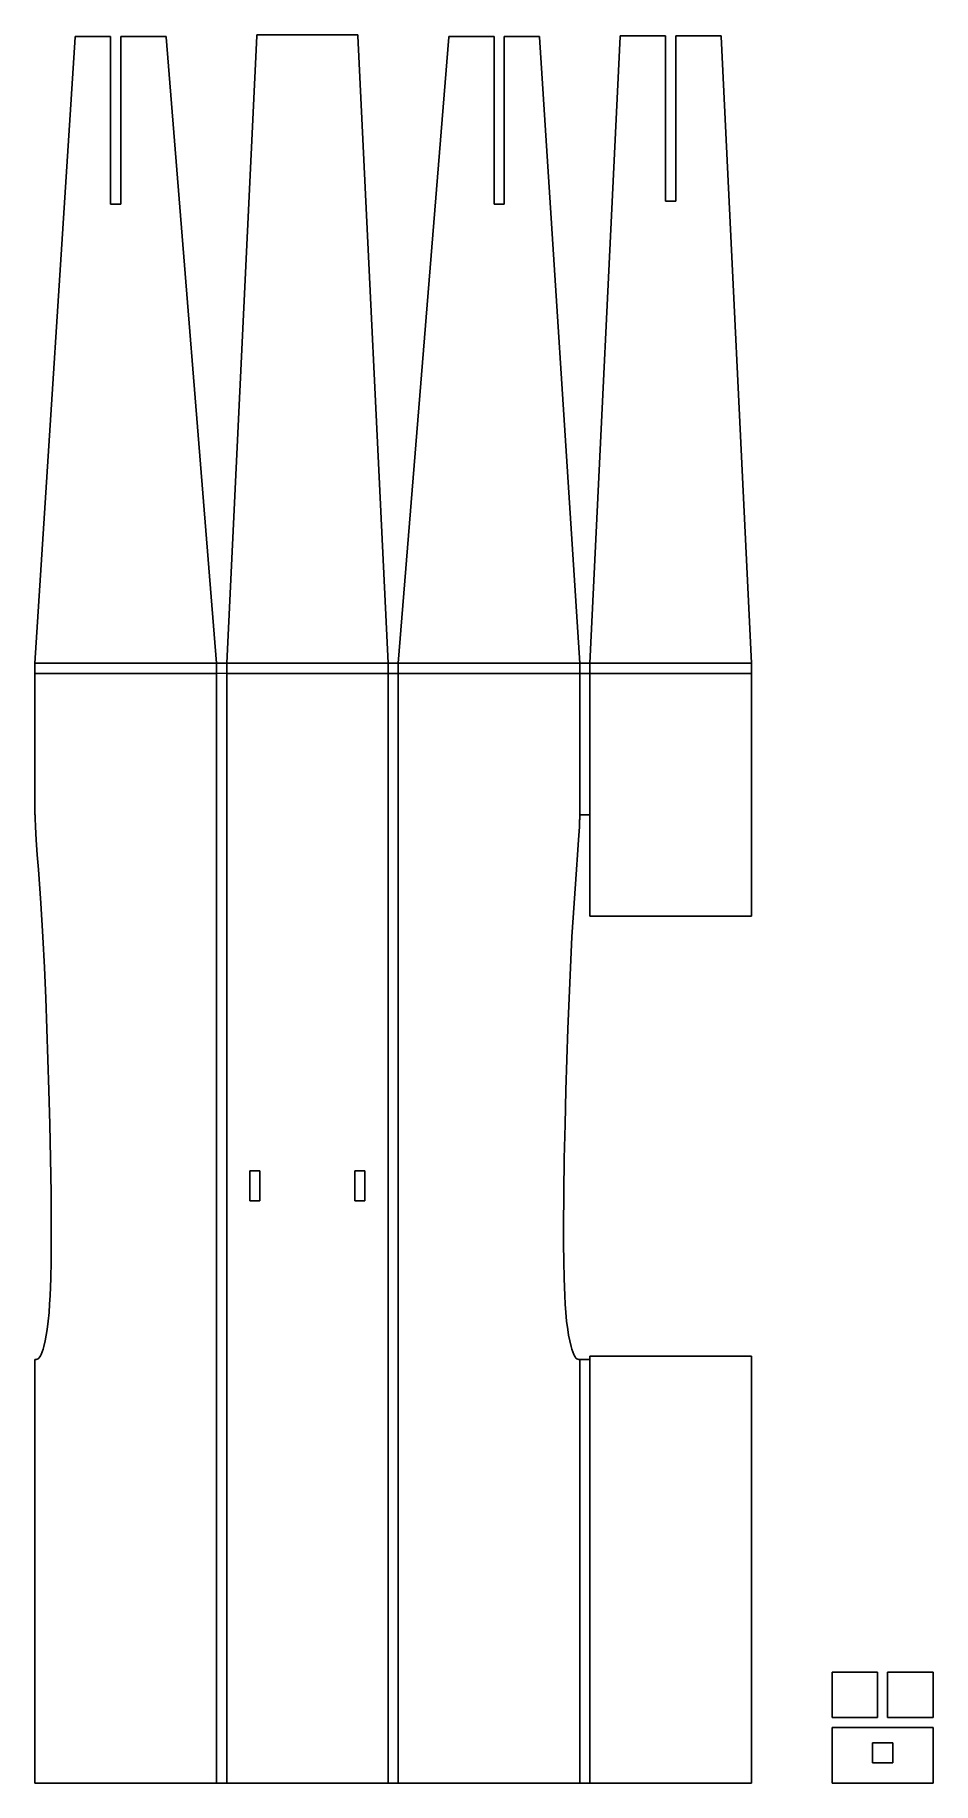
# Model space of a CAD drawing. Header units: inches. Extents: x 82 to 527, y 24 to 890.
import ezdxf

# ---------------------------------------------------------------- set-up
doc = ezdxf.new("R2010")
doc.units = ezdxf.units.IN
doc.header["$MEASUREMENT"] = 0

msp = doc.modelspace()

# ---------------------------------------------------------------- linework, layer by layer
at = {"color": 7, "linetype": 'Continuous'}
for p, q in [((102.3, 889.36), (82.3, 579)), ((102.3, 889.6), (119.8, 889.6)), ((102.3, 889.36), (102.3, 889.6)), ((119.8, 889.6), (119.8, 889.36)), ((119.8, 806.47), (119.8, 889.6)), ((124.8, 889.6), (147.3, 889.6)), ((124.8, 889.36), (124.8, 889.6)), ((124.8, 806.47), (124.8, 889.36)), ((147.3, 889.6), (147.3, 889.36)), ((147.3, 889.36), (172.3, 579)), ((177.3, 579), (192.3, 890)), ((242.3, 890.4), (192.3, 890.4)), ((192.3, 890.4), (192.3, 890)), ((242.3, 890), (242.3, 890.4)), ((257.3, 579), (242.3, 890)), ((262.3, 579), (287.3, 889.36)), ((287.3, 889.36), (287.3, 889.6)), ((287.3, 889.6), (309.8, 889.6)), ((309.8, 889.6), (309.8, 889.36)), ((309.8, 889.36), (309.8, 806.47)), ((314.8, 889.36), (314.8, 889.6)), ((314.8, 889.6), (332.3, 889.6)), ((314.8, 806.47), (314.8, 889.36)), ((332.3, 889.6), (332.3, 889.36)), ((352.3, 579), (332.3, 889.36)), ((357.3, 579), (372.3, 889.64)), ((372.3, 889.96), (372.3, 889.64)), ((394.8, 889.96), (372.3, 889.96)), ((394.8, 889.96), (394.8, 808.09)), ((422.3, 889.96), (399.8, 889.96)), ((399.8, 808.09), (399.8, 889.96)), ((422.3, 889.64), (422.3, 889.96)), ((437.3, 579), (422.3, 889.64)), ((119.8, 806.47), (124.8, 806.47)), ((309.8, 806.47), (314.8, 806.47)), ((394.8, 808.09), (399.8, 808.09)), ((82.3, 579), (82.3, 574)), ((172.3, 579), (82.3, 579)), ((82.3, 574), (82.3, 503.9)), ((172.3, 574), (82.3, 574)), ((172.3, 579), (172.3, 574)), ((172.3, 579), (177.3, 579)), ((172.3, 574), (172.36, 574.06)), ((172.3, 24), (172.3, 574)), ((177.3, 574), (172.36, 574.06)), ((177.3, 579), (257.3, 579)), ((177.3, 579), (177.3, 574)), ((177.3, 574), (257.3, 574)), ((177.3, 24), (177.3, 574)), ((257.3, 579), (262.3, 579)), ((257.3, 579), (257.3, 574)), ((257.3, 574), (257.3, 24)), ((262.3, 574), (257.3, 574)), ((352.3, 579), (262.3, 579)), ((262.3, 579), (262.3, 574)), ((262.3, 24), (262.3, 574)), ((262.3, 574), (352.3, 574)), ((357.3, 579), (352.3, 579)), ((352.3, 574), (352.3, 579)), ((352.3, 574), (352.3, 503.9)), ((357.3, 574), (352.3, 574)), ((357.3, 579), (437.3, 579)), ((357.3, 579), (357.3, 574)), ((357.3, 574), (437.3, 574)), ((357.3, 453.7), (357.3, 574)), ((437.3, 579), (437.3, 574)), ((437.3, 574), (437.3, 453.7)), ((82.3, 503.9), (82.32, 503.9)), ((352.28, 503.9), (352.3, 503.9)), ((352.3, 503.9), (357.3, 503.9)), ((437.3, 453.7), (357.3, 453.7)), ((188.8, 327.5), (188.8, 312.5)), ((193.8, 327.5), (188.8, 327.5)), ((193.8, 312.5), (193.8, 327.5)), ((240.8, 312.5), (240.8, 327.5)), ((240.8, 327.5), (245.8, 327.5)), ((245.8, 327.5), (245.8, 312.5)), ((188.8, 312.5), (193.8, 312.5)), ((245.8, 312.5), (240.8, 312.5)), ((357.3, 235.55), (437.3, 235.55)), ((357.3, 24), (357.3, 235.55)), ((437.3, 235.55), (437.3, 24)), ((82.3, 233.9), (82.3, 24)), ((352.3, 233.9), (352.3, 24)), ((352.3, 233.9), (357.3, 233.9)), ((477.3, 56.5), (477.3, 79)), ((477.3, 79), (499.8, 79)), ((499.8, 79), (499.8, 56.5)), ((504.8, 56.5), (504.8, 79)), ((504.8, 79), (527.3, 79)), ((527.3, 79), (527.3, 56.5)), ((499.8, 56.5), (477.3, 56.5)), ((527.3, 56.5), (504.8, 56.5)), ((477.3, 51.5), (527.3, 51.5)), ((477.3, 24), (477.3, 51.5)), ((497.3, 34), (497.3, 44)), ((497.3, 44), (507.3, 44)), ((507.3, 44), (507.3, 34)), ((527.3, 51.5), (527.3, 24)), ((507.3, 34), (497.3, 34)), ((82.3, 24), (172.3, 24)), ((177.3, 24), (172.3, 24)), ((257.3, 24), (177.3, 24)), ((262.3, 24), (257.3, 24)), ((352.3, 24), (262.3, 24)), ((357.3, 24), (352.3, 24)), ((437.3, 24), (357.3, 24)), ((527.3, 24), (477.3, 24))]:
    msp.add_line(p, q, dxfattribs=at)
at = {"color": 7, "linetype": 'Continuous', "flags": 128}
for points in [[(82.3, 233.9), (82.83, 233.93), (83.35, 234.03), (83.83, 234.24), (84.22, 234.6), (84.64, 235.17), (85, 235.78), (85.31, 236.41), (85.85, 237.72), (86.3, 239.06), (86.69, 240.43), (87.35, 243.18), (87.89, 245.95), (88.34, 248.74), (88.87, 252.95), (89.27, 257.18), (89.58, 261.41), (89.81, 265.64), (90.11, 274.12), (90.29, 282.61), (90.37, 291.09), (90.38, 299.57), (90.27, 316.54), (90.01, 333.51), (89.64, 350.47), (89.19, 367.44), (88.72, 382.63), (88.2, 397.83), (87.61, 413.02), (86.96, 428.21), (86.2, 443.39), (85.18, 460.09), (84, 476.77), (83.46, 484.11), (82.94, 491.45), (82.55, 497.91), (82.48, 499.33), (82.42, 500.76), (82.4, 501.24), (82.38, 501.77), (82.36, 502.37), (82.34, 503.07), (82.32, 503.9)], [(352.3, 233.9), (351.77, 233.93), (351.25, 234.03), (350.77, 234.24), (350.38, 234.6), (349.96, 235.17), (349.6, 235.78), (349.29, 236.41), (348.75, 237.72), (348.3, 239.06), (347.91, 240.43), (347.25, 243.18), (346.71, 245.95), (346.26, 248.74), (345.73, 252.95), (345.33, 257.18), (345.02, 261.41), (344.79, 265.64), (344.49, 274.12), (344.31, 282.61), (344.23, 291.09), (344.22, 299.57), (344.33, 316.54), (344.59, 333.51), (344.96, 350.47), (345.41, 367.44), (345.88, 382.63), (346.4, 397.83), (346.99, 413.02), (347.64, 428.21), (348.4, 443.39), (349.42, 460.09), (350.6, 476.77), (351.14, 484.11), (351.66, 491.45), (352.05, 497.91), (352.12, 499.33), (352.18, 500.76), (352.2, 501.24), (352.22, 501.77), (352.24, 502.37), (352.26, 503.07), (352.28, 503.9)]]:
    msp.add_lwpolyline(points, dxfattribs=at)

doc.saveas('drawing.dxf')
